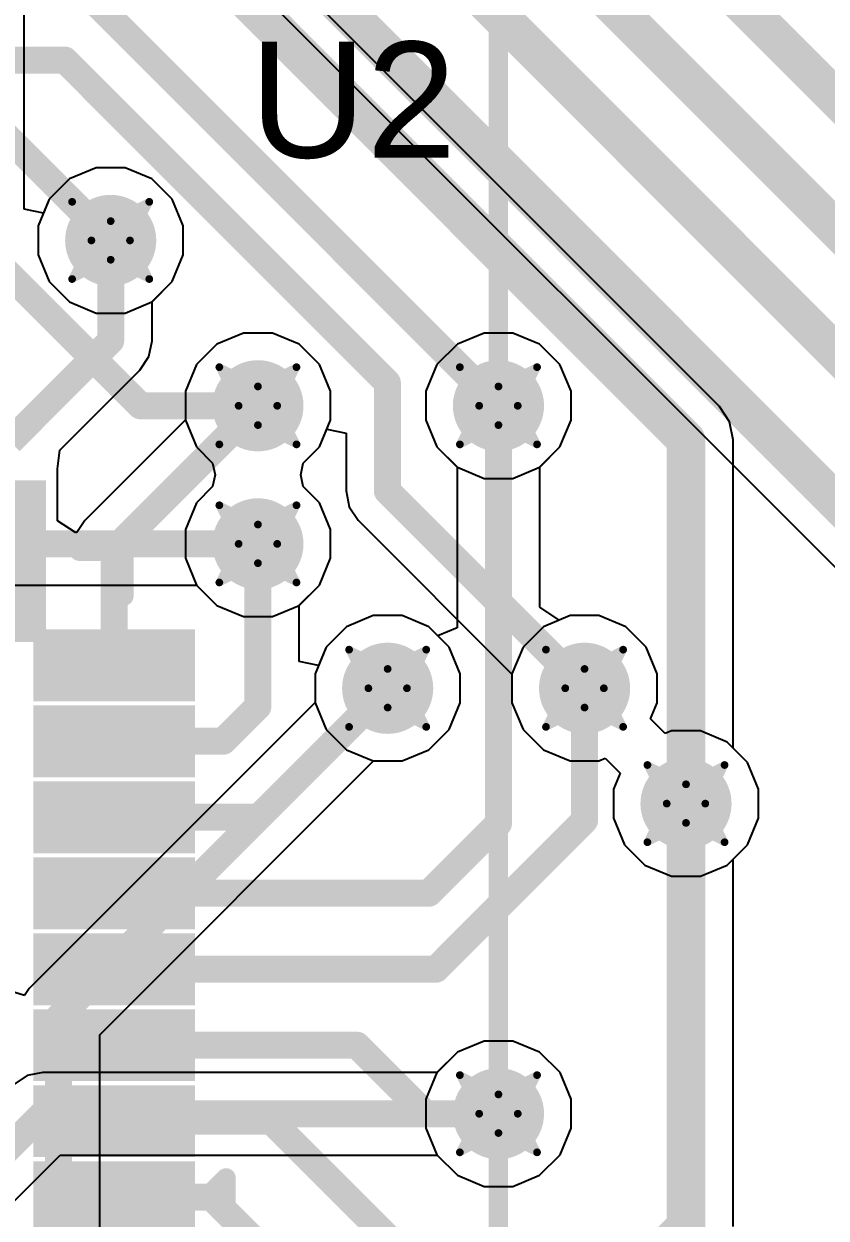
# Model space of a CAD drawing. Header units: inches. Extents: x -3 to 289, y -11 to 89.
# Drawn here: x 65.75 to 71.03, y 20.08 to 27.94 of the extents above; entities that cross this region are included whole.
import ezdxf

# ---------------------------------------------------------------- set-up
doc = ezdxf.new("R2010")
doc.units = ezdxf.units.IN
for name, color, linetype in [('Bottom Layer', 5, 'Continuous'), ('Drill Drawing', 1, 'Continuous'), ('Layer 1', 16, 'Continuous'), ('Layer 2', 76, 'Continuous'), ('Top Layer', 1, 'Continuous'), ('Top Overlay', 2, 'Continuous'), ('Top Paste', 8, 'Continuous'), ('Top Solder', 216, 'Continuous'), ('Via Holes', 16, 'Continuous')]:
    doc.layers.add(name, color=color, linetype=linetype)
doc.styles.add('Arial', font='', dxfattribs={"height": 0.2})
doc.styles.get('Arial').set_extended_font_data('Arial')

# ---------------------------------------------------------------- blocks, each defined once
blk = doc.blocks.new('48_TSOP_I_9')
at = {"layer": 'Top Overlay', "const_width": 0.127}
blk.add_lwpolyline([(8.35, -6.1), (-8.35, -6.1)], dxfattribs=at)
blk = doc.blocks.new('32_UQFN__5_5__15')
at = {"layer": 'Top Layer'}
for points in [[(-2.865, 1.885), (-2.005, 1.885), (-2.005, 1.615), (-2.865, 1.615)], [(-2.865, 1.385), (-2.005, 1.385), (-2.005, 1.115), (-2.865, 1.115)], [(-2.865, 0.885), (-2.005, 0.885), (-2.005, 0.615), (-2.865, 0.615)], [(-2.865, 0.385), (-2.005, 0.385), (-2.005, 0.115), (-2.865, 0.115)], [(-2.865, -0.115), (-2.005, -0.115), (-2.005, -0.385), (-2.865, -0.385)], [(-2.865, -0.615), (-2.005, -0.615), (-2.005, -0.885), (-2.865, -0.885)], [(-2.865, -1.115), (-2.005, -1.115), (-2.005, -1.385), (-2.865, -1.385)], [(-2.865, -1.615), (-2.005, -1.615), (-2.005, -1.885), (-2.865, -1.885)], [(-1.885, -2.865), (-1.885, -2.005), (-1.615, -2.005), (-1.615, -2.865)]]:
    blk.add_hatch(color=1, dxfattribs=at).paths.add_polyline_path(points)
at = {"layer": 'Top Paste'}
for points in [[(-2.865, 1.885), (-2.005, 1.885), (-2.005, 1.615), (-2.865, 1.615)], [(-2.865, 1.385), (-2.005, 1.385), (-2.005, 1.115), (-2.865, 1.115)], [(-2.865, 0.885), (-2.005, 0.885), (-2.005, 0.615), (-2.865, 0.615)], [(-2.865, 0.385), (-2.005, 0.385), (-2.005, 0.115), (-2.865, 0.115)], [(-2.865, -0.115), (-2.005, -0.115), (-2.005, -0.385), (-2.865, -0.385)], [(-2.865, -0.615), (-2.005, -0.615), (-2.005, -0.885), (-2.865, -0.885)], [(-2.865, -1.115), (-2.005, -1.115), (-2.005, -1.385), (-2.865, -1.385)], [(-2.865, -1.615), (-2.005, -1.615), (-2.005, -1.885), (-2.865, -1.885)], [(-1.885, -2.865), (-1.885, -2.005), (-1.615, -2.005), (-1.615, -2.865)]]:
    blk.add_hatch(color=8, dxfattribs=at).paths.add_polyline_path(points)
at = {"layer": 'Top Solder'}
for points in [[(-2.9666, 1.9866), (-1.9034, 1.9866), (-1.9034, 1.5134), (-2.9666, 1.5134)], [(-2.9666, 1.4866), (-1.9034, 1.4866), (-1.9034, 1.0134), (-2.9666, 1.0134)], [(-2.9666, 0.9866), (-1.9034, 0.9866), (-1.9034, 0.5134), (-2.9666, 0.5134)], [(-2.9666, 0.4866), (-1.9034, 0.4866), (-1.9034, 0.0134), (-2.9666, 0.0134)], [(-2.9666, -0.0134), (-1.9034, -0.0134), (-1.9034, -0.4866), (-2.9666, -0.4866)], [(-2.9666, -0.5134), (-1.9034, -0.5134), (-1.9034, -0.9866), (-2.9666, -0.9866)], [(-2.9666, -1.0134), (-1.9034, -1.0134), (-1.9034, -1.4866), (-2.9666, -1.4866)], [(-2.9666, -1.5134), (-1.9034, -1.5134), (-1.9034, -1.9866), (-2.9666, -1.9866)], [(-1.9866, -2.9666), (-1.9866, -1.9034), (-1.5134, -1.9034), (-1.5134, -2.9666)]]:
    blk.add_hatch(color=216, dxfattribs=at).paths.add_polyline_path(points)
at = {"layer": 'Top Overlay', "const_width": 0.127}
for points in [[(-3.0446, 1.75), (-3.1716, 1.877)], [(-3.1716, 1.877), (-3.1716, 1.623)], [(-3.0446, 1.75), (-3.1716, 1.623)], [(-2.5, -2.205), (-2.5, -2.5)], [(-2.205, -2.5), (-2.5, -2.5)]]:
    blk.add_lwpolyline(points, dxfattribs=at)
at = {"layer": 'Top Overlay', "const_width": 0.0635}
for points in [[(-3.2033, 1.877, 1), (-3.1398, 1.877, 1)], [(-3.2033, 1.877, 1), (-3.1398, 1.877, 1)], [(-3.0763, 1.75, 1), (-3.0128, 1.75, 1)], [(-3.0763, 1.75, 1), (-3.0128, 1.75, 1)], [(-3.2033, 1.623, 1), (-3.1398, 1.623, 1)], [(-3.2033, 1.623, 1), (-3.1398, 1.623, 1)], [(-2.5318, -2.205, 1), (-2.4683, -2.205, 1)], [(-2.5318, -2.5, 1), (-2.4683, -2.5, 1)], [(-2.5318, -2.5, 1), (-2.4683, -2.5, 1)], [(-2.2367, -2.5, 1), (-2.1732, -2.5, 1)]]:
    blk.add_lwpolyline(points, format="xyb", close=True, dxfattribs=at)

msp = doc.modelspace()

# ---------------------------------------------------------------- hatches: boundary and pattern name
at = {"layer": 'Bottom Layer'}
h = msp.add_hatch(color=5, dxfattribs=at)
edge = h.paths.add_edge_path()
edge.add_arc((66.3251, 26.5103), 0.3, 0, 360)
h = msp.add_hatch(color=5, dxfattribs=at)
edge = h.paths.add_edge_path()
edge.add_arc((67.2942, 25.4225), 0.3, 0, 360)
h = msp.add_hatch(color=5, dxfattribs=at)
edge = h.paths.add_edge_path()
edge.add_arc((68.8775, 25.4225), 0.3, 0, 360)
h = msp.add_hatch(color=5, dxfattribs=at)
edge = h.paths.add_edge_path()
edge.add_arc((67.2942, 24.5139), 0.3, 0, 360)
h = msp.add_hatch(color=5, dxfattribs=at)
edge = h.paths.add_edge_path()
edge.add_arc((68.1482, 23.5639), 0.3, 0, 360)
h = msp.add_hatch(color=5, dxfattribs=at)
edge = h.paths.add_edge_path()
edge.add_arc((69.4442, 23.5639), 0.3, 0, 360)
h = msp.add_hatch(color=5, dxfattribs=at)
edge = h.paths.add_edge_path()
edge.add_arc((70.112, 22.805), 0.3, 0, 360)
h = msp.add_hatch(color=5, dxfattribs=at)
edge = h.paths.add_edge_path()
edge.add_arc((68.8775, 20.7647), 0.3, 0, 360)
at = {"layer": 'Layer 1'}
h = msp.add_hatch(color=16, dxfattribs=at)
edge = h.paths.add_edge_path()
edge.add_arc((66.3251, 26.5103), 0.3, 0, 360)
h = msp.add_hatch(color=16, dxfattribs=at)
edge = h.paths.add_edge_path()
edge.add_arc((67.2942, 25.4225), 0.3, 0, 360)
h = msp.add_hatch(color=16, dxfattribs=at)
edge = h.paths.add_edge_path()
edge.add_arc((68.8775, 25.4225), 0.3, 0, 360)
h = msp.add_hatch(color=16, dxfattribs=at)
edge = h.paths.add_edge_path()
edge.add_arc((67.2942, 24.5139), 0.3, 0, 360)
h = msp.add_hatch(color=16, dxfattribs=at)
edge = h.paths.add_edge_path()
edge.add_arc((68.1482, 23.5639), 0.3, 0, 360)
h = msp.add_hatch(color=16, dxfattribs=at)
edge = h.paths.add_edge_path()
edge.add_arc((69.4442, 23.5639), 0.3, 0, 360)
h = msp.add_hatch(color=16, dxfattribs=at)
edge = h.paths.add_edge_path()
edge.add_arc((70.112, 22.805), 0.3, 0, 360)
h = msp.add_hatch(color=16, dxfattribs=at)
edge = h.paths.add_edge_path()
edge.add_arc((68.8775, 20.7647), 0.3, 0, 360)
at = {"layer": 'Layer 2'}
h = msp.add_hatch(color=76, dxfattribs=at)
edge = h.paths.add_edge_path()
edge.add_arc((66.3251, 26.5103), 0.3, 0, 360)
h = msp.add_hatch(color=76, dxfattribs=at)
edge = h.paths.add_edge_path()
edge.add_arc((67.2942, 25.4225), 0.3, 0, 360)
h = msp.add_hatch(color=76, dxfattribs=at)
edge = h.paths.add_edge_path()
edge.add_arc((68.8775, 25.4225), 0.3, 0, 360)
h = msp.add_hatch(color=76, dxfattribs=at)
edge = h.paths.add_edge_path()
edge.add_arc((67.2942, 24.5139), 0.3, 0, 360)
h = msp.add_hatch(color=76, dxfattribs=at)
edge = h.paths.add_edge_path()
edge.add_arc((68.1482, 23.5639), 0.3, 0, 360)
h = msp.add_hatch(color=76, dxfattribs=at)
edge = h.paths.add_edge_path()
edge.add_arc((69.4442, 23.5639), 0.3, 0, 360)
h = msp.add_hatch(color=76, dxfattribs=at)
edge = h.paths.add_edge_path()
edge.add_arc((70.112, 22.805), 0.3, 0, 360)
h = msp.add_hatch(color=76, dxfattribs=at)
edge = h.paths.add_edge_path()
edge.add_arc((68.8775, 20.7647), 0.3, 0, 360)
at = {"layer": 'Top Layer'}
h = msp.add_hatch(color=1, dxfattribs=at)
edge = h.paths.add_edge_path()
edge.add_arc((66.3251, 26.5103), 0.3, 0, 360)
h = msp.add_hatch(color=1, dxfattribs=at)
edge = h.paths.add_edge_path()
edge.add_arc((67.2942, 25.4225), 0.3, 0, 360)
h = msp.add_hatch(color=1, dxfattribs=at)
edge = h.paths.add_edge_path()
edge.add_arc((68.8775, 25.4225), 0.3, 0, 360)
h = msp.add_hatch(color=1, dxfattribs=at)
edge = h.paths.add_edge_path()
edge.add_arc((67.2942, 24.5139), 0.3, 0, 360)
h = msp.add_hatch(color=1, dxfattribs=at)
edge = h.paths.add_edge_path()
edge.add_arc((68.1482, 23.5639), 0.3, 0, 360)
h = msp.add_hatch(color=1, dxfattribs=at)
edge = h.paths.add_edge_path()
edge.add_arc((69.4442, 23.5639), 0.3, 0, 360)
h = msp.add_hatch(color=1, dxfattribs=at)
edge = h.paths.add_edge_path()
edge.add_arc((70.112, 22.805), 0.3, 0, 360)
h = msp.add_hatch(color=1, dxfattribs=at)
edge = h.paths.add_edge_path()
edge.add_arc((68.8775, 20.7647), 0.3, 0, 360)
at = {"layer": 'Via Holes'}
h = msp.add_hatch(color=7, dxfattribs=at)
edge = h.paths.add_edge_path()
edge.add_arc((66.3251, 26.5103), 0.15, 0, 360)
h = msp.add_hatch(color=7, dxfattribs=at)
edge = h.paths.add_edge_path()
edge.add_arc((67.2942, 25.4225), 0.15, 0, 360)
h = msp.add_hatch(color=7, dxfattribs=at)
edge = h.paths.add_edge_path()
edge.add_arc((68.8775, 25.4225), 0.15, 0, 360)
h = msp.add_hatch(color=7, dxfattribs=at)
edge = h.paths.add_edge_path()
edge.add_arc((67.2942, 24.5139), 0.15, 0, 360)
h = msp.add_hatch(color=7, dxfattribs=at)
edge = h.paths.add_edge_path()
edge.add_arc((68.1482, 23.5639), 0.15, 0, 360)
h = msp.add_hatch(color=7, dxfattribs=at)
edge = h.paths.add_edge_path()
edge.add_arc((69.4442, 23.5639), 0.15, 0, 360)
h = msp.add_hatch(color=7, dxfattribs=at)
edge = h.paths.add_edge_path()
edge.add_arc((70.112, 22.805), 0.15, 0, 360)
h = msp.add_hatch(color=7, dxfattribs=at)
edge = h.paths.add_edge_path()
edge.add_arc((68.8775, 20.7647), 0.15, 0, 360)

# ---------------------------------------------------------------- linework, layer by layer
at = {"layer": 'Bottom Layer'}
for p, q in [((70.3317, 25.4183), (65.3765, 30.3735)), ((70.3991, 25.3175), (70.3317, 25.4183)), ((70.4227, 25.1985), (70.3991, 25.3175)), ((67.6992, 25.1519), (67.7472, 25.2677)), ((67.7472, 25.2677), (67.8742, 25.2425)), ((67.8742, 25.2425), (67.8742, 24.8619)), ((67.5923, 25.045), (67.6992, 25.1519)), ((70.4227, 23.17), (70.4227, 25.1985)), ((67.5756, 24.9682), (67.5923, 25.045)), ((67.5923, 24.8914), (67.5756, 24.9682)), ((67.6992, 24.7845), (67.5923, 24.8914)), ((67.8742, 24.8619), (67.8949, 24.7578)), ((67.772, 24.6089), (67.6992, 24.7845)), ((67.8949, 24.7578), (67.9539, 24.6696)), ((67.772, 24.4188), (67.772, 24.6089)), ((67.9539, 24.6696), (68.9664, 23.6571)), ((67.6992, 24.2432), (67.772, 24.4188)), ((59.6387, 24.2419), (66.8904, 24.2419)), ((66.8904, 24.2419), (67.0235, 24.1088)), ((67.5648, 24.1088), (67.6992, 24.2432)), ((67.0235, 24.1088), (67.1991, 24.0361)), ((67.3892, 24.0361), (67.5648, 24.1088)), ((67.1991, 24.0361), (67.3892, 24.0361)), ((67.8776, 23.9689), (67.7431, 23.8345)), ((68.0532, 24.0417), (67.8776, 23.9689)), ((68.2432, 24.0417), (68.0532, 24.0417)), ((68.4189, 23.9689), (68.2432, 24.0417)), ((68.5533, 23.8345), (68.4189, 23.9689)), ((67.7431, 23.8345), (67.6704, 23.6589)), ((68.626, 23.6589), (68.5533, 23.8345)), ((67.6704, 23.6589), (67.6704, 23.4688)), ((68.626, 23.4688), (68.626, 23.6589)), ((68.9664, 23.6571), (68.9664, 23.4688)), ((67.6704, 23.4688), (67.7431, 23.2932)), ((68.5533, 23.2932), (68.626, 23.4688)), ((68.9664, 23.4688), (69.0391, 23.2932)), ((67.7431, 23.2932), (67.8776, 23.1588)), ((68.4189, 23.1588), (68.5533, 23.2932)), ((69.0391, 23.2932), (69.1735, 23.1588)), ((67.8776, 23.1588), (68.0532, 23.0861)), ((68.2432, 23.0861), (68.4189, 23.1588)), ((69.1735, 23.1588), (69.3491, 23.0861)), ((69.5392, 23.0861), (69.5809, 23.1033)), ((69.5809, 23.1033), (69.6781, 23.0061)), ((70.517, 23.0757), (70.4227, 23.17)), ((68.0532, 23.0861), (68.2432, 23.0861)), ((69.3491, 23.0861), (69.5392, 23.0861)), ((70.5898, 22.9001), (70.517, 23.0757)), ((69.6781, 23.0061), (69.6342, 22.9001)), ((69.6342, 22.9001), (69.6342, 22.71)), ((70.5898, 22.71), (70.5898, 22.9001)), ((69.6342, 22.71), (69.7069, 22.5344)), ((70.517, 22.5344), (70.5898, 22.71)), ((69.7069, 22.5344), (69.8413, 22.4)), ((70.3826, 22.4), (70.517, 22.5344)), ((69.8413, 22.4), (70.0169, 22.3272)), ((70.207, 22.3272), (70.3826, 22.4)), ((70.0169, 22.3272), (70.207, 22.3272)), ((68.7825, 21.2425), (68.6068, 21.1698)), ((68.9725, 21.2425), (68.7825, 21.2425)), ((69.1481, 21.1698), (68.9725, 21.2425)), ((68.6068, 21.1698), (68.4737, 21.0366)), ((69.2826, 21.0354), (69.1481, 21.1698)), ((65.7749, 21.0159), (65.6867, 20.957)), ((65.879, 21.0366), (65.7749, 21.0159)), ((68.4737, 21.0366), (65.879, 21.0366)), ((65.879, 21.0366), (65.879, 21.0366)), ((69.3553, 20.8597), (69.2826, 21.0354)), ((69.3553, 20.6697), (69.3553, 20.8597)), ((69.2826, 20.4941), (69.3553, 20.6697)), ((64.7398, 19.241), (65.9916, 20.4928)), ((65.9916, 20.4928), (68.4737, 20.4928)), ((68.4737, 20.4928), (68.6068, 20.3596)), ((69.1481, 20.3596), (69.2826, 20.4941)), ((68.6068, 20.3596), (68.7825, 20.2869)), ((68.9725, 20.2869), (69.1481, 20.3596)), ((68.7825, 20.2869), (68.9725, 20.2869))]:
    msp.add_line(p, q, dxfattribs=at)
for points, const_width in [([(65.0657, 30.2447), (70.112, 25.1985)], 0.254), ([(66.2047, 28.0954), (68.8775, 25.4225)], 0.1778), ([(60.7686, 27.6971), (66.0232, 27.6971)], 0.1778), ([(66.0232, 27.6971), (68.1461, 25.5741)], 0.1778), ([(65.5367, 27.2988), (66.3251, 26.5103)], 0.1778), ([(65.0589, 26.8845), (66.5208, 25.4225)], 0.1778), ([(68.1461, 24.8619), (68.1461, 25.5741)], 0.1778), ([(66.5208, 25.4225), (67.2942, 25.4225)], 0.1778), ([(70.112, 22.805), (70.112, 25.1985)], 0.254), ([(68.1461, 24.8619), (69.4442, 23.5639)], 0.1778), ([(59.526, 24.5139), (67.2942, 24.5139)], 0.1778), ([(64.5476, 19.4333), (65.879, 20.7647)], 0.1778), ([(65.879, 20.7647), (68.8775, 20.7647)], 0.1778)]:
    msp.add_lwpolyline(points, dxfattribs=dict(at, const_width=const_width))
for points, const_width in [([(65.9787, 27.6971, 1), (66.0676, 27.6971, 1)], 0.0889), ([(65.9787, 27.6971, 1), (66.0676, 27.6971, 1)], 0.0889), ([(66.2807, 26.5103, 1), (66.3696, 26.5103, 1)], 0.0889), ([(68.1017, 25.5741, 1), (68.1906, 25.5741, 1)], 0.0889), ([(68.1017, 25.5741, 1), (68.1906, 25.5741, 1)], 0.0889), ([(66.4764, 25.4225, 1), (66.5653, 25.4225, 1)], 0.0889), ([(66.4764, 25.4225, 1), (66.5653, 25.4225, 1)], 0.0889), ([(67.2497, 25.4225, 1), (67.3386, 25.4225, 1)], 0.0889), ([(68.833, 25.4225, 1), (68.9219, 25.4225, 1)], 0.0889), ([(70.0485, 25.1985, 1), (70.1755, 25.1985, 1)], 0.127), ([(70.0485, 25.1985, 1), (70.1755, 25.1985, 1)], 0.127), ([(68.1017, 24.8619, 1), (68.1906, 24.8619, 1)], 0.0889), ([(68.1017, 24.8619, 1), (68.1906, 24.8619, 1)], 0.0889), ([(67.2497, 24.5139, 1), (67.3386, 24.5139, 1)], 0.0889), ([(69.3997, 23.5639, 1), (69.4886, 23.5639, 1)], 0.0889), ([(70.0485, 22.805, 1), (70.1755, 22.805, 1)], 0.127), ([(65.8345, 20.7647, 1), (65.9234, 20.7647, 1)], 0.0889), ([(65.8345, 20.7647, 1), (65.9234, 20.7647, 1)], 0.0889), ([(68.833, 20.7647, 1), (68.9219, 20.7647, 1)], 0.0889)]:
    msp.add_lwpolyline(points, format="xyb", close=True, dxfattribs=dict(at, const_width=const_width))
at = {"layer": 'Drill Drawing', "const_width": 0.0508}
for points in [[(66.0711, 26.7643), (66.3251, 26.6373)], [(66.0711, 26.7643), (66.1981, 26.5103)], [(66.3251, 26.6373), (66.5791, 26.7643)], [(66.4521, 26.5103), (66.5791, 26.7643)], [(66.0711, 26.2563), (66.1981, 26.5103)], [(66.4521, 26.5103), (66.5791, 26.2563)], [(66.0711, 26.2563), (66.3251, 26.3833)], [(66.3251, 26.3833), (66.5791, 26.2563)], [(67.0402, 25.6765), (67.2942, 25.5495)], [(67.0402, 25.6765), (67.1672, 25.4225)], [(67.2942, 25.5495), (67.5482, 25.6765)], [(67.4212, 25.4225), (67.5482, 25.6765)], [(68.6235, 25.6765), (68.8775, 25.5495)], [(68.6235, 25.6765), (68.7505, 25.4225)], [(68.8775, 25.5495), (69.1315, 25.6765)], [(69.0045, 25.4225), (69.1315, 25.6765)], [(67.0402, 25.1685), (67.1672, 25.4225)], [(67.4212, 25.4225), (67.5482, 25.1685)], [(68.6235, 25.1685), (68.7505, 25.4225)], [(69.0045, 25.4225), (69.1315, 25.1685)], [(67.0402, 25.1685), (67.2942, 25.2955)], [(67.2942, 25.2955), (67.5482, 25.1685)], [(68.6235, 25.1685), (68.8775, 25.2955)], [(68.8775, 25.2955), (69.1315, 25.1685)], [(67.0402, 24.7679), (67.2942, 24.6409)], [(67.0402, 24.7679), (67.1672, 24.5139)], [(67.2942, 24.6409), (67.5482, 24.7679)], [(67.4212, 24.5139), (67.5482, 24.7679)], [(67.0402, 24.2599), (67.1672, 24.5139)], [(67.4212, 24.5139), (67.5482, 24.2599)], [(67.0402, 24.2599), (67.2942, 24.3869)], [(67.2942, 24.3869), (67.5482, 24.2599)], [(67.8942, 23.8179), (68.1482, 23.6909)], [(67.8942, 23.8179), (68.0212, 23.5639)], [(68.1482, 23.6909), (68.4022, 23.8179)], [(68.2752, 23.5639), (68.4022, 23.8179)], [(69.1902, 23.8179), (69.4442, 23.6909)], [(69.1902, 23.8179), (69.3172, 23.5639)], [(69.4442, 23.6909), (69.6982, 23.8179)], [(69.5712, 23.5639), (69.6982, 23.8179)], [(67.8942, 23.3099), (68.0212, 23.5639)], [(68.2752, 23.5639), (68.4022, 23.3099)], [(69.1902, 23.3099), (69.3172, 23.5639)], [(69.5712, 23.5639), (69.6982, 23.3099)], [(67.8942, 23.3099), (68.1482, 23.4369)], [(68.1482, 23.4369), (68.4022, 23.3099)], [(69.1902, 23.3099), (69.4442, 23.4369)], [(69.4442, 23.4369), (69.6982, 23.3099)], [(69.858, 23.059), (70.112, 22.932)], [(69.858, 23.059), (69.985, 22.805)], [(70.112, 22.932), (70.366, 23.059)], [(70.239, 22.805), (70.366, 23.059)], [(69.858, 22.551), (69.985, 22.805)], [(70.239, 22.805), (70.366, 22.551)], [(69.858, 22.551), (70.112, 22.678)], [(70.112, 22.678), (70.366, 22.551)], [(68.6235, 21.0187), (68.8775, 20.8917)], [(68.6235, 21.0187), (68.7505, 20.7647)], [(68.8775, 20.8917), (69.1315, 21.0187)], [(69.0045, 20.7647), (69.1315, 21.0187)], [(68.6235, 20.5107), (68.7505, 20.7647)], [(69.0045, 20.7647), (69.1315, 20.5107)], [(68.6235, 20.5107), (68.8775, 20.6377)], [(68.8775, 20.6377), (69.1315, 20.5107)]]:
    msp.add_lwpolyline(points, dxfattribs=at)
at = {"layer": 'Drill Drawing', "const_width": 0.0254}
for points in [[(66.0584, 26.7643, 1), (66.0838, 26.7643, 1)], [(66.0584, 26.7643, 1), (66.0838, 26.7643, 1)], [(66.5664, 26.7643, 1), (66.5918, 26.7643, 1)], [(66.5664, 26.7643, 1), (66.5918, 26.7643, 1)], [(66.3124, 26.6373, 1), (66.3378, 26.6373, 1)], [(66.3124, 26.6373, 1), (66.3378, 26.6373, 1)], [(66.1854, 26.5103, 1), (66.2108, 26.5103, 1)], [(66.1854, 26.5103, 1), (66.2108, 26.5103, 1)], [(66.4394, 26.5103, 1), (66.4648, 26.5103, 1)], [(66.4394, 26.5103, 1), (66.4648, 26.5103, 1)], [(66.3124, 26.3833, 1), (66.3378, 26.3833, 1)], [(66.3124, 26.3833, 1), (66.3378, 26.3833, 1)], [(66.0584, 26.2563, 1), (66.0838, 26.2563, 1)], [(66.0584, 26.2563, 1), (66.0838, 26.2563, 1)], [(66.5664, 26.2563, 1), (66.5918, 26.2563, 1)], [(66.5664, 26.2563, 1), (66.5918, 26.2563, 1)], [(67.0275, 25.6765, 1), (67.0529, 25.6765, 1)], [(67.0275, 25.6765, 1), (67.0529, 25.6765, 1)], [(67.5355, 25.6765, 1), (67.5609, 25.6765, 1)], [(67.5355, 25.6765, 1), (67.5609, 25.6765, 1)], [(68.6108, 25.6765, 1), (68.6362, 25.6765, 1)], [(68.6108, 25.6765, 1), (68.6362, 25.6765, 1)], [(69.1188, 25.6765, 1), (69.1442, 25.6765, 1)], [(69.1188, 25.6765, 1), (69.1442, 25.6765, 1)], [(67.2815, 25.5495, 1), (67.3069, 25.5495, 1)], [(67.2815, 25.5495, 1), (67.3069, 25.5495, 1)], [(68.8648, 25.5495, 1), (68.8902, 25.5495, 1)], [(68.8648, 25.5495, 1), (68.8902, 25.5495, 1)], [(67.1545, 25.4225, 1), (67.1799, 25.4225, 1)], [(67.1545, 25.4225, 1), (67.1799, 25.4225, 1)], [(67.4085, 25.4225, 1), (67.4339, 25.4225, 1)], [(67.4085, 25.4225, 1), (67.4339, 25.4225, 1)], [(68.7378, 25.4225, 1), (68.7632, 25.4225, 1)], [(68.7378, 25.4225, 1), (68.7632, 25.4225, 1)], [(68.9918, 25.4225, 1), (69.0172, 25.4225, 1)], [(68.9918, 25.4225, 1), (69.0172, 25.4225, 1)], [(67.2815, 25.2955, 1), (67.3069, 25.2955, 1)], [(67.2815, 25.2955, 1), (67.3069, 25.2955, 1)], [(68.8648, 25.2955, 1), (68.8902, 25.2955, 1)], [(68.8648, 25.2955, 1), (68.8902, 25.2955, 1)], [(67.0275, 25.1685, 1), (67.0529, 25.1685, 1)], [(67.0275, 25.1685, 1), (67.0529, 25.1685, 1)], [(67.5355, 25.1685, 1), (67.5609, 25.1685, 1)], [(67.5355, 25.1685, 1), (67.5609, 25.1685, 1)], [(68.6108, 25.1685, 1), (68.6362, 25.1685, 1)], [(68.6108, 25.1685, 1), (68.6362, 25.1685, 1)], [(69.1188, 25.1685, 1), (69.1442, 25.1685, 1)], [(69.1188, 25.1685, 1), (69.1442, 25.1685, 1)], [(67.0275, 24.7679, 1), (67.0529, 24.7679, 1)], [(67.0275, 24.7679, 1), (67.0529, 24.7679, 1)], [(67.5355, 24.7679, 1), (67.5609, 24.7679, 1)], [(67.5355, 24.7679, 1), (67.5609, 24.7679, 1)], [(67.2815, 24.6409, 1), (67.3069, 24.6409, 1)], [(67.2815, 24.6409, 1), (67.3069, 24.6409, 1)], [(67.1545, 24.5139, 1), (67.1799, 24.5139, 1)], [(67.1545, 24.5139, 1), (67.1799, 24.5139, 1)], [(67.4085, 24.5139, 1), (67.4339, 24.5139, 1)], [(67.4085, 24.5139, 1), (67.4339, 24.5139, 1)], [(67.2815, 24.3869, 1), (67.3069, 24.3869, 1)], [(67.2815, 24.3869, 1), (67.3069, 24.3869, 1)], [(67.0275, 24.2599, 1), (67.0529, 24.2599, 1)], [(67.0275, 24.2599, 1), (67.0529, 24.2599, 1)], [(67.5355, 24.2599, 1), (67.5609, 24.2599, 1)], [(67.5355, 24.2599, 1), (67.5609, 24.2599, 1)], [(67.8815, 23.8179, 1), (67.9069, 23.8179, 1)], [(67.8815, 23.8179, 1), (67.9069, 23.8179, 1)], [(68.3895, 23.8179, 1), (68.4149, 23.8179, 1)], [(68.3895, 23.8179, 1), (68.4149, 23.8179, 1)], [(69.1775, 23.8179, 1), (69.2029, 23.8179, 1)], [(69.1775, 23.8179, 1), (69.2029, 23.8179, 1)], [(69.6855, 23.8179, 1), (69.7109, 23.8179, 1)], [(69.6855, 23.8179, 1), (69.7109, 23.8179, 1)], [(68.1355, 23.6909, 1), (68.1609, 23.6909, 1)], [(68.1355, 23.6909, 1), (68.1609, 23.6909, 1)], [(69.4315, 23.6909, 1), (69.4569, 23.6909, 1)], [(69.4315, 23.6909, 1), (69.4569, 23.6909, 1)], [(68.0085, 23.5639, 1), (68.0339, 23.5639, 1)], [(68.0085, 23.5639, 1), (68.0339, 23.5639, 1)], [(68.2625, 23.5639, 1), (68.2879, 23.5639, 1)], [(68.2625, 23.5639, 1), (68.2879, 23.5639, 1)], [(69.3045, 23.5639, 1), (69.3299, 23.5639, 1)], [(69.3045, 23.5639, 1), (69.3299, 23.5639, 1)], [(69.5585, 23.5639, 1), (69.5839, 23.5639, 1)], [(69.5585, 23.5639, 1), (69.5839, 23.5639, 1)], [(68.1355, 23.4369, 1), (68.1609, 23.4369, 1)], [(68.1355, 23.4369, 1), (68.1609, 23.4369, 1)], [(69.4315, 23.4369, 1), (69.4569, 23.4369, 1)], [(69.4315, 23.4369, 1), (69.4569, 23.4369, 1)], [(67.8815, 23.3099, 1), (67.9069, 23.3099, 1)], [(67.8815, 23.3099, 1), (67.9069, 23.3099, 1)], [(68.3895, 23.3099, 1), (68.4149, 23.3099, 1)], [(68.3895, 23.3099, 1), (68.4149, 23.3099, 1)], [(69.1775, 23.3099, 1), (69.2029, 23.3099, 1)], [(69.1775, 23.3099, 1), (69.2029, 23.3099, 1)], [(69.6855, 23.3099, 1), (69.7109, 23.3099, 1)], [(69.6855, 23.3099, 1), (69.7109, 23.3099, 1)], [(69.8453, 23.059, 1), (69.8707, 23.059, 1)], [(69.8453, 23.059, 1), (69.8707, 23.059, 1)], [(70.3533, 23.059, 1), (70.3787, 23.059, 1)], [(70.3533, 23.059, 1), (70.3787, 23.059, 1)], [(70.0993, 22.932, 1), (70.1247, 22.932, 1)], [(70.0993, 22.932, 1), (70.1247, 22.932, 1)], [(69.9723, 22.805, 1), (69.9977, 22.805, 1)], [(69.9723, 22.805, 1), (69.9977, 22.805, 1)], [(70.2263, 22.805, 1), (70.2517, 22.805, 1)], [(70.2263, 22.805, 1), (70.2517, 22.805, 1)], [(70.0993, 22.678, 1), (70.1247, 22.678, 1)], [(70.0993, 22.678, 1), (70.1247, 22.678, 1)], [(69.8453, 22.551, 1), (69.8707, 22.551, 1)], [(69.8453, 22.551, 1), (69.8707, 22.551, 1)], [(70.3533, 22.551, 1), (70.3787, 22.551, 1)], [(70.3533, 22.551, 1), (70.3787, 22.551, 1)], [(68.6108, 21.0187, 1), (68.6362, 21.0187, 1)], [(68.6108, 21.0187, 1), (68.6362, 21.0187, 1)], [(69.1188, 21.0187, 1), (69.1442, 21.0187, 1)], [(69.1188, 21.0187, 1), (69.1442, 21.0187, 1)], [(68.8648, 20.8917, 1), (68.8902, 20.8917, 1)], [(68.8648, 20.8917, 1), (68.8902, 20.8917, 1)], [(68.7378, 20.7647, 1), (68.7632, 20.7647, 1)], [(68.7378, 20.7647, 1), (68.7632, 20.7647, 1)], [(68.9918, 20.7647, 1), (69.0172, 20.7647, 1)], [(68.9918, 20.7647, 1), (69.0172, 20.7647, 1)], [(68.8648, 20.6377, 1), (68.8902, 20.6377, 1)], [(68.8648, 20.6377, 1), (68.8902, 20.6377, 1)], [(68.6108, 20.5107, 1), (68.6362, 20.5107, 1)], [(68.6108, 20.5107, 1), (68.6362, 20.5107, 1)], [(69.1188, 20.5107, 1), (69.1442, 20.5107, 1)], [(69.1188, 20.5107, 1), (69.1442, 20.5107, 1)]]:
    msp.add_lwpolyline(points, format="xyb", close=True, dxfattribs=at)
at = {"layer": 'Layer 1'}
for p, q in [((67.0937, 28.3587), (76.3001, 19.1524)), ((66.2301, 26.9881), (66.0545, 26.9154)), ((66.4202, 26.9881), (66.2301, 26.9881)), ((66.5958, 26.9154), (66.4202, 26.9881)), ((66.0545, 26.9154), (65.9201, 26.781)), ((66.7302, 26.781), (66.5958, 26.9154)), ((65.9201, 26.781), (65.8473, 26.6054)), ((66.8029, 26.6054), (66.7302, 26.781)), ((65.8473, 26.6054), (65.8473, 26.4153)), ((66.8029, 26.4153), (66.8029, 26.6054)), ((65.8473, 26.4153), (65.9201, 26.2397)), ((66.7302, 26.2397), (66.8029, 26.4153)), ((65.9201, 26.2397), (66.0545, 26.1053)), ((66.5958, 26.1053), (66.7302, 26.2397)), ((66.0545, 26.1053), (66.2301, 26.0325)), ((66.4202, 26.0325), (66.5958, 26.1053)), ((66.2301, 26.0325), (66.4202, 26.0325)), ((67.1991, 25.9003), (67.0235, 25.8276)), ((67.3892, 25.9003), (67.1991, 25.9003)), ((67.5648, 25.8276), (67.3892, 25.9003)), ((68.7824, 25.9003), (68.6068, 25.8276)), ((68.9725, 25.9003), (68.7824, 25.9003)), ((69.1481, 25.8276), (68.9725, 25.9003)), ((67.0235, 25.8276), (66.8891, 25.6932)), ((67.6992, 25.6932), (67.5648, 25.8276)), ((68.6068, 25.8276), (68.4724, 25.6932)), ((69.2825, 25.6932), (69.1481, 25.8276)), ((66.8891, 25.6932), (66.8164, 25.5176)), ((67.772, 25.5176), (67.6992, 25.6932)), ((68.4724, 25.6932), (68.3997, 25.5176)), ((69.3553, 25.5176), (69.2825, 25.6932)), ((66.8164, 25.5176), (66.8164, 25.3275)), ((67.772, 25.3275), (67.772, 25.5176)), ((68.3997, 25.5176), (68.3997, 25.3275)), ((69.3553, 25.3275), (69.3553, 25.5176)), ((66.8164, 25.3275), (66.8891, 25.1519)), ((67.6992, 25.1519), (67.772, 25.3275)), ((68.3997, 25.3275), (68.4724, 25.1519)), ((69.2825, 25.1519), (69.3553, 25.3275)), ((66.8891, 25.1519), (66.996, 25.045)), ((67.5923, 25.045), (67.6992, 25.1519)), ((68.4724, 25.1519), (68.6068, 25.0175)), ((69.1481, 25.0175), (69.2825, 25.1519)), ((66.996, 25.045), (67.0128, 24.9682)), ((67.5756, 24.9682), (67.5923, 25.045)), ((68.6068, 25.0175), (68.7824, 24.9447)), ((68.9725, 24.9447), (69.1481, 25.0175)), ((67.0128, 24.9682), (66.996, 24.8914)), ((67.5923, 24.8914), (67.5756, 24.9682)), ((68.7824, 24.9447), (68.9725, 24.9447)), ((66.996, 24.8914), (66.8891, 24.7845)), ((67.6992, 24.7845), (67.5923, 24.8914)), ((66.8891, 24.7845), (66.8164, 24.6089)), ((67.772, 24.6089), (67.6992, 24.7845)), ((66.8164, 24.6089), (66.8164, 24.4188)), ((67.772, 24.4188), (67.772, 24.6089)), ((66.8164, 24.4188), (66.8891, 24.2432)), ((67.6992, 24.2432), (67.772, 24.4188)), ((66.8891, 24.2432), (67.0235, 24.1088)), ((67.5648, 24.1088), (67.6992, 24.2432)), ((67.0235, 24.1088), (67.1991, 24.0361)), ((67.3892, 24.0361), (67.5648, 24.1088)), ((67.1991, 24.0361), (67.3892, 24.0361)), ((67.8776, 23.9689), (67.7431, 23.8345)), ((68.0532, 24.0417), (67.8776, 23.9689)), ((68.2432, 24.0417), (68.0532, 24.0417)), ((68.4189, 23.9689), (68.2432, 24.0417)), ((68.5533, 23.8345), (68.4189, 23.9689)), ((69.1735, 23.9689), (69.0391, 23.8345)), ((69.3491, 24.0417), (69.1735, 23.9689)), ((69.5392, 24.0417), (69.3491, 24.0417)), ((69.7148, 23.9689), (69.5392, 24.0417)), ((69.8492, 23.8345), (69.7148, 23.9689)), ((67.7431, 23.8345), (67.6704, 23.6589)), ((68.626, 23.6589), (68.5533, 23.8345)), ((69.0391, 23.8345), (68.9664, 23.6589)), ((69.922, 23.6589), (69.8492, 23.8345)), ((67.6704, 23.6589), (67.6704, 23.4688)), ((68.626, 23.4688), (68.626, 23.6589)), ((68.9664, 23.6589), (68.9664, 23.4688)), ((69.922, 23.4688), (69.922, 23.6589)), ((67.6704, 23.4688), (67.7431, 23.2932)), ((68.5533, 23.2932), (68.626, 23.4688)), ((68.9664, 23.4688), (69.0391, 23.2932)), ((69.8781, 23.3628), (69.922, 23.4688)), ((69.9753, 23.2656), (69.8781, 23.3628)), ((67.7431, 23.2932), (67.8776, 23.1588)), ((68.4189, 23.1588), (68.5533, 23.2932)), ((69.0391, 23.2932), (69.1735, 23.1588)), ((70.0169, 23.2828), (69.9753, 23.2656)), ((70.207, 23.2828), (70.0169, 23.2828)), ((70.3826, 23.2101), (70.207, 23.2828)), ((70.517, 23.0757), (70.3826, 23.2101)), ((67.8776, 23.1588), (68.0532, 23.0861)), ((68.2432, 23.0861), (68.4189, 23.1588)), ((69.1735, 23.1588), (69.3491, 23.0861)), ((69.5392, 23.0861), (69.5809, 23.1033)), ((69.5809, 23.1033), (69.6781, 23.0061)), ((68.0532, 23.0861), (68.2432, 23.0861)), ((69.3491, 23.0861), (69.5392, 23.0861)), ((70.5898, 22.9001), (70.517, 23.0757)), ((69.6781, 23.0061), (69.6342, 22.9001)), ((69.6342, 22.9001), (69.6342, 22.71)), ((70.5898, 22.71), (70.5898, 22.9001)), ((69.6342, 22.71), (69.7069, 22.5344)), ((70.517, 22.5344), (70.5898, 22.71)), ((69.7069, 22.5344), (69.8413, 22.4)), ((70.3826, 22.4), (70.517, 22.5344)), ((69.8413, 22.4), (70.0169, 22.3272)), ((70.207, 22.3272), (70.3826, 22.4)), ((70.0169, 22.3272), (70.207, 22.3272)), ((68.7825, 21.2425), (68.6068, 21.1698)), ((68.9725, 21.2425), (68.7825, 21.2425)), ((69.1481, 21.1698), (68.9725, 21.2425)), ((68.6068, 21.1698), (68.4724, 21.0354)), ((69.2826, 21.0354), (69.1481, 21.1698)), ((68.4724, 21.0354), (68.3997, 20.8597)), ((69.3553, 20.8597), (69.2826, 21.0354)), ((68.3997, 20.8597), (68.3997, 20.6697)), ((69.3553, 20.6697), (69.3553, 20.8597)), ((68.3997, 20.6697), (68.4724, 20.4941)), ((69.2826, 20.4941), (69.3553, 20.6697)), ((68.4724, 20.4941), (68.6068, 20.3596)), ((69.1481, 20.3596), (69.2826, 20.4941)), ((68.6068, 20.3596), (68.7825, 20.2869)), ((68.9725, 20.2869), (69.1481, 20.3596)), ((68.7825, 20.2869), (68.9725, 20.2869))]:
    msp.add_line(p, q, dxfattribs=at)
at = {"layer": 'Layer 1', "const_width": 0.2515}
for points in [[(68.0334, 28.8373), (76.4415, 20.4292)], [(68.8775, 28.8084), (76.4849, 21.201)], [(69.7942, 28.7517), (76.567, 21.9788)], [(67.3126, 28.5776), (76.519, 19.3712)]]:
    msp.add_lwpolyline(points, dxfattribs=at)
at = {"layer": 'Layer 2'}
for p, q in [((66.2301, 26.9881), (66.0545, 26.9154)), ((66.4202, 26.9881), (66.2301, 26.9881)), ((66.5958, 26.9154), (66.4202, 26.9881)), ((66.0545, 26.9154), (65.9201, 26.781)), ((66.7302, 26.781), (66.5958, 26.9154)), ((65.9201, 26.781), (65.8473, 26.6054)), ((66.8029, 26.6054), (66.7302, 26.781)), ((65.8473, 26.6054), (65.8473, 26.4153)), ((66.8029, 26.4153), (66.8029, 26.6054)), ((65.8473, 26.4153), (65.9201, 26.2397)), ((66.7302, 26.2397), (66.8029, 26.4153)), ((65.9201, 26.2397), (66.0545, 26.1053)), ((66.5958, 26.1053), (66.7302, 26.2397)), ((66.0545, 26.1053), (66.2301, 26.0325)), ((66.4202, 26.0325), (66.5958, 26.1053)), ((66.2301, 26.0325), (66.4202, 26.0325)), ((67.1991, 25.9003), (67.0235, 25.8276)), ((67.3892, 25.9003), (67.1991, 25.9003)), ((67.5648, 25.8276), (67.3892, 25.9003)), ((68.7824, 25.9003), (68.6068, 25.8276)), ((68.9725, 25.9003), (68.7824, 25.9003)), ((69.1481, 25.8276), (68.9725, 25.9003)), ((67.0235, 25.8276), (66.8891, 25.6932)), ((67.6992, 25.6932), (67.5648, 25.8276)), ((68.6068, 25.8276), (68.4724, 25.6932)), ((69.2825, 25.6932), (69.1481, 25.8276)), ((66.8891, 25.6932), (66.8164, 25.5176)), ((67.772, 25.5176), (67.6992, 25.6932)), ((68.4724, 25.6932), (68.3997, 25.5176)), ((69.3553, 25.5176), (69.2825, 25.6932)), ((66.8164, 25.5176), (66.8164, 25.3275)), ((67.772, 25.3275), (67.772, 25.5176)), ((68.3997, 25.5176), (68.3997, 25.3275)), ((69.3553, 25.3275), (69.3553, 25.5176)), ((66.8164, 25.3275), (66.8891, 25.1519)), ((67.6992, 25.1519), (67.772, 25.3275)), ((68.3997, 25.3275), (68.4724, 25.1519)), ((69.2825, 25.1519), (69.3553, 25.3275)), ((66.8891, 25.1519), (66.996, 25.045)), ((67.5923, 25.045), (67.6992, 25.1519)), ((68.4724, 25.1519), (68.6068, 25.0175)), ((69.1481, 25.0175), (69.2825, 25.1519)), ((66.996, 25.045), (67.0128, 24.9682)), ((67.5756, 24.9682), (67.5923, 25.045)), ((68.6068, 25.0175), (68.7824, 24.9447)), ((68.9725, 24.9447), (69.1481, 25.0175)), ((67.0128, 24.9682), (66.996, 24.8914)), ((67.5923, 24.8914), (67.5756, 24.9682)), ((68.7824, 24.9447), (68.9725, 24.9447)), ((66.996, 24.8914), (66.8891, 24.7845)), ((67.6992, 24.7845), (67.5923, 24.8914)), ((66.8891, 24.7845), (66.8164, 24.6089)), ((67.772, 24.6089), (67.6992, 24.7845)), ((66.8164, 24.6089), (66.8164, 24.4188)), ((67.772, 24.4188), (67.772, 24.6089)), ((66.8164, 24.4188), (66.8891, 24.2432)), ((67.6992, 24.2432), (67.772, 24.4188)), ((66.8891, 24.2432), (67.0235, 24.1088)), ((67.5648, 24.1088), (67.6992, 24.2432)), ((67.0235, 24.1088), (67.1991, 24.0361)), ((67.3892, 24.0361), (67.5648, 24.1088)), ((67.1991, 24.0361), (67.3892, 24.0361)), ((67.8776, 23.9689), (67.7431, 23.8345)), ((68.0532, 24.0417), (67.8776, 23.9689)), ((68.2432, 24.0417), (68.0532, 24.0417)), ((68.4189, 23.9689), (68.2432, 24.0417)), ((68.5533, 23.8345), (68.4189, 23.9689)), ((69.1735, 23.9689), (69.0391, 23.8345)), ((69.3491, 24.0417), (69.1735, 23.9689)), ((69.5392, 24.0417), (69.3491, 24.0417)), ((69.7148, 23.9689), (69.5392, 24.0417)), ((69.8492, 23.8345), (69.7148, 23.9689)), ((67.7431, 23.8345), (67.6704, 23.6589)), ((68.626, 23.6589), (68.5533, 23.8345)), ((69.0391, 23.8345), (68.9664, 23.6589)), ((69.922, 23.6589), (69.8492, 23.8345)), ((67.6704, 23.6589), (67.6704, 23.4706)), ((68.626, 23.4688), (68.626, 23.6589)), ((68.9664, 23.6589), (68.9664, 23.4688)), ((69.922, 23.4688), (69.922, 23.6589)), ((67.6704, 23.4706), (65.7888, 21.589)), ((68.5533, 23.2932), (68.626, 23.4688)), ((68.9664, 23.4688), (69.0391, 23.2932)), ((69.8781, 23.3628), (69.922, 23.4688)), ((69.9753, 23.2656), (69.8781, 23.3628)), ((68.4189, 23.1588), (68.5533, 23.2932)), ((69.0391, 23.2932), (69.1735, 23.1588)), ((70.0169, 23.2828), (69.9753, 23.2656)), ((70.207, 23.2828), (70.0169, 23.2828)), ((70.3826, 23.2101), (70.207, 23.2828)), ((70.517, 23.0757), (70.3826, 23.2101)), ((68.2432, 23.0861), (68.4189, 23.1588)), ((69.1735, 23.1588), (69.3491, 23.0861)), ((69.5392, 23.0861), (69.5809, 23.1033)), ((69.5809, 23.1033), (69.6781, 23.0061)), ((66.253, 21.2841), (68.055, 23.0861)), ((68.055, 23.0861), (68.2432, 23.0861)), ((69.3491, 23.0861), (69.5392, 23.0861)), ((70.5898, 22.9001), (70.517, 23.0757)), ((69.6781, 23.0061), (69.6342, 22.9001)), ((69.6342, 22.9001), (69.6342, 22.71)), ((70.5898, 22.71), (70.5898, 22.9001)), ((69.6342, 22.71), (69.7069, 22.5344)), ((70.517, 22.5344), (70.5898, 22.71)), ((69.7069, 22.5344), (69.8413, 22.4)), ((70.3826, 22.4), (70.517, 22.5344)), ((69.8413, 22.4), (70.0169, 22.3272)), ((70.207, 22.3272), (70.3826, 22.4)), ((70.0169, 22.3272), (70.207, 22.3272)), ((65.7584, 21.5435), (65.6314, 21.5821)), ((65.7888, 21.589), (65.7584, 21.5435)), ((66.253, 2.686), (66.253, 21.2841)), ((68.7825, 21.2425), (68.6068, 21.1698)), ((68.9725, 21.2425), (68.7825, 21.2425)), ((69.1481, 21.1698), (68.9725, 21.2425)), ((68.6068, 21.1698), (68.4724, 21.0354)), ((69.2826, 21.0354), (69.1481, 21.1698)), ((68.4724, 21.0354), (68.3997, 20.8597)), ((69.3553, 20.8597), (69.2826, 21.0354)), ((68.3997, 20.8597), (68.3997, 20.6697)), ((69.3553, 20.6697), (69.3553, 20.8597)), ((68.3997, 20.6697), (68.4724, 20.4941)), ((69.2826, 20.4941), (69.3553, 20.6697)), ((68.4724, 20.4941), (68.6068, 20.3596)), ((69.1481, 20.3596), (69.2826, 20.4941)), ((68.6068, 20.3596), (68.7825, 20.2869)), ((68.9725, 20.2869), (69.1481, 20.3596)), ((68.7825, 20.2869), (68.9725, 20.2869))]:
    msp.add_line(p, q, dxfattribs=at)
at = {"layer": 'Layer 2', "const_width": 0.1778}
for points in [[(65.9811, 21.3967), (68.1482, 23.5639)], [(65.9811, 2.2822), (65.9811, 21.3967)]]:
    msp.add_lwpolyline(points, dxfattribs=at)
at = {"layer": 'Layer 2', "const_width": 0.0889}
for points in [[(68.1038, 23.5639, 1), (68.1927, 23.5639, 1)], [(65.9366, 21.3967, 1), (66.0255, 21.3967, 1)], [(65.9366, 21.3967, 1), (66.0255, 21.3967, 1)]]:
    msp.add_lwpolyline(points, format="xyb", close=True, dxfattribs=at)
at = {"layer": 'Top Layer'}
for p, q in [((65.7556, 26.7158), (65.7556, 28.2861)), ((66.2301, 26.9881), (66.0545, 26.9154)), ((66.4202, 26.9881), (66.2301, 26.9881)), ((66.5958, 26.9154), (66.4202, 26.9881)), ((66.0545, 26.9154), (65.9201, 26.781)), ((66.7302, 26.781), (66.5958, 26.9154)), ((65.8826, 26.6906), (65.7556, 26.7158)), ((65.9201, 26.781), (65.8826, 26.6906)), ((66.8029, 26.6054), (66.7302, 26.781)), ((66.8029, 26.4153), (66.8029, 26.6054)), ((66.7302, 26.2397), (66.8029, 26.4153)), ((66.5971, 26.1065), (66.7302, 26.2397)), ((66.5971, 25.8498), (66.5971, 26.1065)), ((67.1991, 25.9003), (67.0235, 25.8276)), ((67.3892, 25.9003), (67.1991, 25.9003)), ((67.5648, 25.8276), (67.3892, 25.9003)), ((68.7824, 25.9003), (68.6068, 25.8276)), ((68.9725, 25.9003), (68.7824, 25.9003)), ((69.1481, 25.8276), (68.9725, 25.9003)), ((66.5764, 25.7458), (66.5971, 25.8498)), ((66.5971, 25.8498), (66.5971, 25.8498)), ((67.0235, 25.8276), (66.8891, 25.6932)), ((67.6992, 25.6932), (67.5648, 25.8276)), ((68.6068, 25.8276), (68.4724, 25.6932)), ((69.2825, 25.6932), (69.1481, 25.8276)), ((66.5174, 25.6575), (66.5764, 25.7458)), ((66.8891, 25.6932), (66.8164, 25.5176)), ((67.772, 25.5176), (67.6992, 25.6932)), ((68.4724, 25.6932), (68.3997, 25.5176)), ((69.3553, 25.5176), (69.2825, 25.6932)), ((65.9894, 25.1295), (66.5174, 25.6575)), ((66.5174, 25.6575), (66.5174, 25.6575)), ((66.8164, 25.5176), (66.8164, 25.3293)), ((67.772, 25.3275), (67.772, 25.5176)), ((68.3997, 25.5176), (68.3997, 25.3275)), ((69.3553, 25.3275), (69.3553, 25.5176)), ((66.8164, 25.3293), (66.1553, 24.6683)), ((67.6992, 25.1519), (67.772, 25.3275)), ((68.3997, 25.3275), (68.4724, 25.1519)), ((69.2825, 25.1519), (69.3553, 25.3275)), ((67.5923, 25.045), (67.6992, 25.1519)), ((68.4724, 25.1519), (68.6056, 25.0188)), ((69.1494, 25.0188), (69.2825, 25.1519)), ((65.9754, 25.0083), (65.9894, 25.1295)), ((65.9754, 24.6644), (65.9754, 25.0083)), ((65.9754, 25.0083), (65.9754, 25.0083)), ((67.5756, 24.9682), (67.5923, 25.045)), ((68.6056, 25.0188), (68.6056, 23.9618)), ((69.1494, 24.0964), (69.1494, 25.0188)), ((67.5923, 24.8914), (67.5756, 24.9682)), ((67.6992, 24.7845), (67.5923, 24.8914)), ((67.772, 24.6089), (67.6992, 24.7845)), ((66.0932, 24.5879), (65.9754, 24.6644)), ((66.1553, 24.6683), (66.1024, 24.5891)), ((67.772, 24.4188), (67.772, 24.6089)), ((66.1024, 24.5891), (66.0932, 24.5879)), ((67.6992, 24.2432), (67.772, 24.4188)), ((67.5661, 24.1101), (67.6992, 24.2432)), ((67.5661, 23.739), (67.5661, 24.1101)), ((69.2764, 24.0115), (69.1494, 24.0964)), ((67.8776, 23.9689), (67.7431, 23.8345)), ((68.0532, 24.0417), (67.8776, 23.9689)), ((68.2432, 24.0417), (68.0532, 24.0417)), ((68.4189, 23.9689), (68.2432, 24.0417)), ((68.4786, 23.9092), (68.4189, 23.9689)), ((69.3491, 24.0417), (69.2764, 24.0115)), ((69.5392, 24.0417), (69.3491, 24.0417)), ((69.7148, 23.9689), (69.5392, 24.0417)), ((69.8492, 23.8345), (69.7148, 23.9689)), ((68.6056, 23.9618), (68.4786, 23.9092)), ((67.7431, 23.8345), (67.6931, 23.7137)), ((69.922, 23.6589), (69.8492, 23.8345)), ((67.6931, 23.7137), (67.5661, 23.739)), ((69.922, 23.4688), (69.922, 23.6589)), ((69.8781, 23.3628), (69.922, 23.4688)), ((69.9753, 23.2656), (69.8781, 23.3628)), ((70.0169, 23.2828), (69.9753, 23.2656)), ((70.207, 23.2828), (70.0169, 23.2828)), ((70.3826, 23.2101), (70.207, 23.2828)), ((70.517, 23.0757), (70.3826, 23.2101)), ((70.5898, 22.9001), (70.517, 23.0757)), ((70.5898, 22.71), (70.5898, 22.9001)), ((70.517, 22.5344), (70.5898, 22.71)), ((70.4227, 22.4401), (70.517, 22.5344)), ((70.4227, 20.0231), (70.4227, 22.4401))]:
    msp.add_line(p, q, dxfattribs=at)
for points, const_width in [([(66.3251, 25.8498), (66.3251, 26.5103)], 0.1778), ([(65.6626, 25.1873), (66.3251, 25.8498)], 0.1778), ([(66.3476, 24.476), (67.2942, 25.4225)], 0.1778), ([(68.8775, 22.674), (68.8775, 25.4225)], 0.1778), ([(67.2942, 23.4442), (67.2942, 24.5139)], 0.1778), ([(66.3476, 23.7155), (66.3476, 24.476)], 0.1778), ([(67.2999, 22.7155), (68.1482, 23.5639)], 0.1778), ([(69.4442, 22.694), (69.4442, 23.5639)], 0.1778), ([(67.0655, 23.2155), (67.2942, 23.4442)], 0.1778), ([(66.3476, 23.2155), (67.0655, 23.2155)], 0.1778), ([(70.112, 20.0231), (70.112, 22.805)], 0.254), ([(66.3476, 22.7155), (67.2999, 22.7155)], 0.1778), ([(68.419, 22.2155), (68.8775, 22.674)], 0.1778), ([(68.4657, 21.7155), (69.4442, 22.694)], 0.1778), ([(66.3476, 22.2155), (68.419, 22.2155)], 0.1778), ([(66.3476, 21.7155), (68.4657, 21.7155)], 0.1778), ([(66.3476, 21.2155), (67.9453, 21.2155)], 0.1778), ([(67.9453, 21.2155), (68.3961, 20.7647)], 0.1778), ([(68.3961, 20.7647), (68.8775, 20.7647)], 0.1778), ([(66.3476, 20.7155), (67.3842, 20.7155)], 0.1778), ([(67.3842, 20.7155), (68.5484, 19.5513)], 0.1778), ([(66.3476, 20.2155), (66.9875, 20.2155)], 0.1778), ([(66.9875, 20.2155), (67.6517, 19.5513)], 0.1778), ([(68.1465, 18.0576), (70.112, 20.0231)], 0.254)]:
    msp.add_lwpolyline(points, dxfattribs=dict(at, const_width=const_width))
for points, const_width in [([(66.2807, 26.5103, 1), (66.3696, 26.5103, 1)], 0.0889), ([(66.2807, 25.8498, 1), (66.3696, 25.8498, 1)], 0.0889), ([(66.2807, 25.8498, 1), (66.3696, 25.8498, 1)], 0.0889), ([(67.2497, 25.4225, 1), (67.3386, 25.4225, 1)], 0.0889), ([(68.833, 25.4225, 1), (68.9219, 25.4225, 1)], 0.0889), ([(67.2497, 24.5139, 1), (67.3386, 24.5139, 1)], 0.0889), ([(66.3032, 24.476, 1), (66.3921, 24.476, 1)], 0.0889), ([(66.3032, 24.476, 1), (66.3921, 24.476, 1)], 0.0889), ([(66.3032, 23.7155, 1), (66.3921, 23.7155, 1)], 0.0889), ([(68.1038, 23.5639, 1), (68.1927, 23.5639, 1)], 0.0889), ([(69.3997, 23.5639, 1), (69.4886, 23.5639, 1)], 0.0889), ([(67.2497, 23.4442, 1), (67.3386, 23.4442, 1)], 0.0889), ([(67.2497, 23.4442, 1), (67.3386, 23.4442, 1)], 0.0889), ([(66.3032, 23.2155, 1), (66.3921, 23.2155, 1)], 0.0889), ([(67.021, 23.2155, 1), (67.1099, 23.2155, 1)], 0.0889), ([(67.021, 23.2155, 1), (67.1099, 23.2155, 1)], 0.0889), ([(70.0485, 22.805, 1), (70.1755, 22.805, 1)], 0.127), ([(66.3032, 22.7155, 1), (66.3921, 22.7155, 1)], 0.0889), ([(67.2554, 22.7155, 1), (67.3443, 22.7155, 1)], 0.0889), ([(67.2554, 22.7155, 1), (67.3443, 22.7155, 1)], 0.0889), ([(68.833, 22.674, 1), (68.9219, 22.674, 1)], 0.0889), ([(68.833, 22.674, 1), (68.9219, 22.674, 1)], 0.0889), ([(69.3997, 22.694, 1), (69.4886, 22.694, 1)], 0.0889), ([(69.3997, 22.694, 1), (69.4886, 22.694, 1)], 0.0889), ([(66.3032, 22.2155, 1), (66.3921, 22.2155, 1)], 0.0889), ([(68.3746, 22.2155, 1), (68.4635, 22.2155, 1)], 0.0889), ([(68.3746, 22.2155, 1), (68.4635, 22.2155, 1)], 0.0889), ([(66.3032, 21.7155, 1), (66.3921, 21.7155, 1)], 0.0889), ([(68.4212, 21.7155, 1), (68.5101, 21.7155, 1)], 0.0889), ([(68.4212, 21.7155, 1), (68.5101, 21.7155, 1)], 0.0889), ([(66.3032, 21.2155, 1), (66.3921, 21.2155, 1)], 0.0889), ([(67.9008, 21.2155, 1), (67.9897, 21.2155, 1)], 0.0889), ([(67.9008, 21.2155, 1), (67.9897, 21.2155, 1)], 0.0889), ([(68.3516, 20.7647, 1), (68.4405, 20.7647, 1)], 0.0889), ([(68.3516, 20.7647, 1), (68.4405, 20.7647, 1)], 0.0889), ([(68.833, 20.7647, 1), (68.9219, 20.7647, 1)], 0.0889), ([(66.3032, 20.7155, 1), (66.3921, 20.7155, 1)], 0.0889), ([(67.3397, 20.7155, 1), (67.4286, 20.7155, 1)], 0.0889), ([(67.3397, 20.7155, 1), (67.4286, 20.7155, 1)], 0.0889), ([(66.3032, 20.2155, 1), (66.3921, 20.2155, 1)], 0.0889), ([(66.9431, 20.2155, 1), (67.032, 20.2155, 1)], 0.0889), ([(66.9431, 20.2155, 1), (67.032, 20.2155, 1)], 0.0889), ([(70.0485, 20.0231, 1), (70.1755, 20.0231, 1)], 0.127), ([(70.0485, 20.0231, 1), (70.1755, 20.0231, 1)], 0.127)]:
    msp.add_lwpolyline(points, format="xyb", close=True, dxfattribs=dict(at, const_width=const_width))

# ---------------------------------------------------------------- block references
for name, p, rotation in [('48_TSOP_I_9', (74.9775, 23.3877), 270), ('32_UQFN__5_5__15', (63.9126, 21.9655), 180)]:
    msp.add_blockref(name, p, dxfattribs=dict(rotation=rotation))

# ---------------------------------------------------------------- texts
at = {"layer": 'Top Overlay', "style": 'Arial'}
msp.add_text('U2', height=0.762, dxfattribs=at).set_placement((67.2394, 27.0554))

doc.saveas('drawing.dxf')
